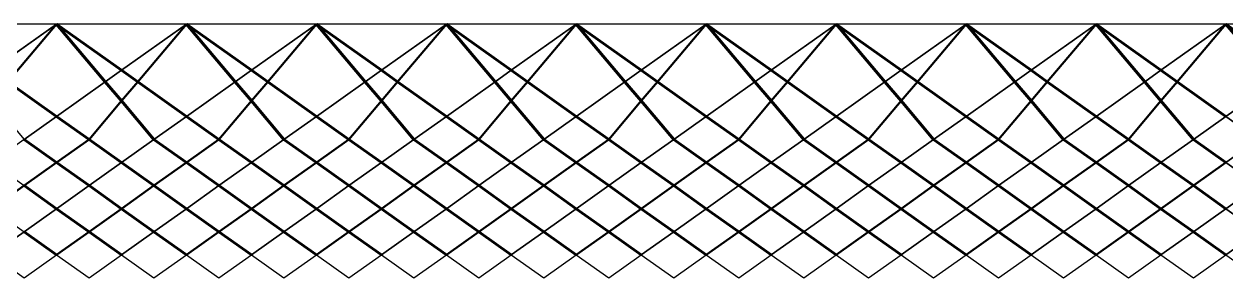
# Model space of a CAD drawing. Extents: x 0 to 143, y 53 to 59.
# Drawn here: x 34.54 to 62.94, y 52.94 to 58.95 of the extents above; entities that cross this region are included whole.
import ezdxf

# ---------------------------------------------------------------- set-up
doc = ezdxf.new("R2010")
doc.units = 0
doc.header["$MEASUREMENT"] = 0
doc.layers.add('Concrete bases', color=31, linetype='CONTINUOUS')
doc.layers.add('Faces', color=7, linetype='CONTINUOUS')
for name, color, linetype, lineweight in [('Tendons 1 internal', 50, 'CONTINUOUS', 50), ('Tendons 2 external', 201, 'CONTINUOUS', 35), ('Tendons 3 middle', 170, 'CONTINUOUS', 60)]:
    doc.layers.add(name, color=color, linetype=linetype, lineweight=lineweight)

msp = doc.modelspace()

# ---------------------------------------------------------------- linework, layer by layer
at = {"layer": 'Concrete bases'}
for points in [[(35.305, 58.948), (32.235, 58.948), (33.77, 57.857)], [(35.305, 58.948), (33.77, 57.857), (34.154, 57.584)], [(35.305, 58.948), (34.154, 57.584), (35.305, 56.765), (36.456, 57.584)], [(35.305, 58.948), (36.456, 57.584), (36.84, 57.857)], [(38.375, 58.948), (35.305, 58.948), (36.84, 57.857)], [(38.375, 58.948), (36.84, 57.857), (37.224, 57.584)], [(38.375, 58.948), (37.224, 57.584), (38.375, 56.765), (39.526, 57.584)], [(38.375, 58.948), (39.526, 57.584), (39.91, 57.857)], [(41.445, 58.948), (38.375, 58.948), (39.91, 57.857)], [(41.445, 58.948), (39.91, 57.857), (40.294, 57.584)], [(41.445, 58.948), (40.294, 57.584), (41.445, 56.765), (42.596, 57.584)], [(44.515, 58.948), (41.445, 58.948), (42.98, 57.857)], [(41.445, 58.948), (42.596, 57.584), (42.98, 57.857)], [(44.515, 58.948), (42.98, 57.857), (43.364, 57.584)], [(44.515, 58.948), (43.364, 57.584), (44.515, 56.765), (45.666, 57.584)], [(44.515, 58.948), (45.666, 57.584), (46.05, 57.857)], [(47.585, 58.948), (44.515, 58.948), (46.05, 57.857)], [(47.585, 58.948), (46.05, 57.857), (46.434, 57.584)], [(47.585, 58.948), (46.434, 57.584), (47.585, 56.765), (48.736, 57.584)], [(50.655, 58.948), (47.585, 58.948), (49.12, 57.857)], [(47.585, 58.948), (48.736, 57.584), (49.12, 57.857)], [(50.655, 58.948), (49.12, 57.857), (49.504, 57.584)], [(50.655, 58.948), (49.504, 57.584), (50.655, 56.765), (51.806, 57.584)], [(53.725, 58.948), (50.655, 58.948), (52.19, 57.857)], [(50.655, 58.948), (51.806, 57.584), (52.19, 57.857)], [(53.725, 58.948), (52.19, 57.857), (52.574, 57.584)], [(53.725, 58.948), (52.574, 57.584), (53.725, 56.765), (54.876, 57.584)], [(53.725, 58.948), (54.876, 57.584), (55.26, 57.857)], [(56.795, 58.948), (53.725, 58.948), (55.26, 57.857)], [(56.795, 58.948), (55.26, 57.857), (55.644, 57.584)], [(56.795, 58.948), (55.644, 57.584), (56.795, 56.765), (57.946, 57.584)], [(56.795, 58.948), (57.946, 57.584), (58.33, 57.857)], [(59.865, 58.948), (56.795, 58.948), (58.33, 57.857)], [(59.865, 58.948), (58.33, 57.857), (58.714, 57.584)], [(59.865, 58.948), (58.714, 57.584), (59.865, 56.765), (61.016, 57.584)], [(62.935, 58.948), (59.865, 58.948), (61.4, 57.857)], [(59.865, 58.948), (61.016, 57.584), (61.4, 57.857)], [(62.935, 58.948), (61.4, 57.857), (61.784, 57.584)], [(62.935, 58.948), (61.784, 57.584), (62.935, 56.765), (64.086, 57.584)], [(62.935, 58.948), (64.086, 57.584), (64.47, 57.857)], [(66.005, 58.948), (62.935, 58.948), (64.47, 57.857)], [(37.224, 57.584), (36.84, 57.857), (36.456, 57.584), (36.84, 57.129)], [(40.294, 57.584), (39.91, 57.857), (39.526, 57.584), (39.91, 57.129)], [(43.364, 57.584), (42.98, 57.857), (42.596, 57.584), (42.98, 57.129)], [(46.434, 57.584), (46.05, 57.857), (45.666, 57.584), (46.05, 57.129)], [(49.504, 57.584), (49.12, 57.857), (48.736, 57.584), (49.12, 57.129)], [(52.574, 57.584), (52.19, 57.857), (51.806, 57.584), (52.19, 57.129)], [(55.644, 57.584), (55.26, 57.857), (54.876, 57.584), (55.26, 57.129)], [(58.714, 57.584), (58.33, 57.857), (57.946, 57.584), (58.33, 57.129)], [(61.784, 57.584), (61.4, 57.857), (61.016, 57.584), (61.4, 57.129)], [(35.305, 56.765), (34.154, 57.584), (33.77, 57.129), (34.538, 56.219)], [(36.84, 57.129), (36.456, 57.584), (35.305, 56.765), (36.073, 56.219)], [(37.224, 57.584), (36.84, 57.129), (37.608, 56.219), (38.375, 56.765)], [(39.91, 57.129), (39.526, 57.584), (38.375, 56.765), (39.143, 56.219)], [(40.294, 57.584), (39.91, 57.129), (40.678, 56.219), (41.445, 56.765)], [(42.98, 57.129), (42.596, 57.584), (41.445, 56.765), (42.213, 56.219)], [(44.515, 56.765), (43.364, 57.584), (42.98, 57.129), (43.748, 56.219)], [(46.05, 57.129), (45.666, 57.584), (44.515, 56.765), (45.283, 56.219)], [(46.434, 57.584), (46.05, 57.129), (46.818, 56.219), (47.585, 56.765)], [(49.12, 57.129), (48.736, 57.584), (47.585, 56.765), (48.353, 56.219)], [(50.655, 56.765), (49.504, 57.584), (49.12, 57.129), (49.888, 56.219)], [(52.19, 57.129), (51.806, 57.584), (50.655, 56.765), (51.423, 56.219)], [(53.725, 56.765), (52.574, 57.584), (52.19, 57.129), (52.958, 56.219)], [(55.26, 57.129), (54.876, 57.584), (53.725, 56.765), (54.493, 56.219)], [(55.644, 57.584), (55.26, 57.129), (56.028, 56.219), (56.795, 56.765)], [(58.33, 57.129), (57.946, 57.584), (56.795, 56.765), (57.563, 56.219)], [(58.714, 57.584), (58.33, 57.129), (59.098, 56.219), (59.865, 56.765)], [(61.4, 57.129), (61.016, 57.584), (59.865, 56.765), (60.633, 56.219)], [(62.935, 56.765), (61.784, 57.584), (61.4, 57.129), (62.168, 56.219)], [(64.47, 57.129), (64.086, 57.584), (62.935, 56.765), (63.703, 56.219)], [(37.608, 56.219), (36.84, 57.129), (36.073, 56.219), (36.84, 55.673)], [(40.678, 56.219), (39.91, 57.129), (39.143, 56.219), (39.91, 55.673)], [(43.748, 56.219), (42.98, 57.129), (42.213, 56.219), (42.98, 55.673)], [(46.818, 56.219), (46.05, 57.129), (45.283, 56.219), (46.05, 55.673)], [(49.888, 56.219), (49.12, 57.129), (48.353, 56.219), (49.12, 55.673)], [(52.958, 56.219), (52.19, 57.129), (51.423, 56.219), (52.19, 55.673)], [(56.028, 56.219), (55.26, 57.129), (54.493, 56.219), (55.26, 55.673)], [(59.098, 56.219), (58.33, 57.129), (57.563, 56.219), (58.33, 55.673)], [(62.168, 56.219), (61.4, 57.129), (60.633, 56.219), (61.4, 55.673)], [(35.305, 56.765), (34.538, 56.219), (35.305, 55.673), (36.073, 56.219)], [(38.375, 56.765), (37.608, 56.219), (38.375, 55.673), (39.143, 56.219)], [(41.445, 56.765), (40.678, 56.219), (41.445, 55.673), (42.213, 56.219)], [(44.515, 56.765), (43.748, 56.219), (44.515, 55.673), (45.283, 56.219)], [(47.585, 56.765), (46.818, 56.219), (47.585, 55.673), (48.353, 56.219)], [(50.655, 56.765), (49.888, 56.219), (50.655, 55.673), (51.423, 56.219)], [(53.725, 56.765), (52.958, 56.219), (53.725, 55.673), (54.493, 56.219)], [(56.795, 56.765), (56.028, 56.219), (56.795, 55.673), (57.563, 56.219)], [(59.865, 56.765), (59.098, 56.219), (59.865, 55.673), (60.633, 56.219)], [(62.935, 56.765), (62.168, 56.219), (62.935, 55.673), (63.703, 56.219)], [(34.538, 56.219), (33.77, 55.673), (34.538, 55.128), (35.305, 55.673)], [(36.073, 56.219), (35.305, 55.673), (36.073, 55.128), (36.84, 55.673)], [(37.608, 56.219), (36.84, 55.673), (37.608, 55.128), (38.375, 55.673)], [(39.143, 56.219), (38.375, 55.673), (39.143, 55.128), (39.91, 55.673)], [(40.678, 56.219), (39.91, 55.673), (40.678, 55.128), (41.445, 55.673)], [(42.213, 56.219), (41.445, 55.673), (42.213, 55.128), (42.98, 55.673)], [(43.748, 56.219), (42.98, 55.673), (43.748, 55.128), (44.515, 55.673)], [(45.283, 56.219), (44.515, 55.673), (45.283, 55.128), (46.05, 55.673)], [(46.818, 56.219), (46.05, 55.673), (46.818, 55.128), (47.585, 55.673)], [(48.353, 56.219), (47.585, 55.673), (48.353, 55.128), (49.12, 55.673)], [(49.888, 56.219), (49.12, 55.673), (49.888, 55.128), (50.655, 55.673)], [(51.423, 56.219), (50.655, 55.673), (51.423, 55.128), (52.19, 55.673)], [(52.958, 56.219), (52.19, 55.673), (52.958, 55.128), (53.725, 55.673)], [(54.493, 56.219), (53.725, 55.673), (54.493, 55.128), (55.26, 55.673)], [(56.028, 56.219), (55.26, 55.673), (56.028, 55.128), (56.795, 55.673)], [(57.563, 56.219), (56.795, 55.673), (57.563, 55.128), (58.33, 55.673)], [(59.098, 56.219), (58.33, 55.673), (59.098, 55.128), (59.865, 55.673)], [(60.633, 56.219), (59.865, 55.673), (60.633, 55.128), (61.4, 55.673)], [(62.168, 56.219), (61.4, 55.673), (62.168, 55.128), (62.935, 55.673)], [(63.703, 56.219), (62.935, 55.673), (63.703, 55.128), (64.47, 55.673)], [(35.305, 55.673), (34.538, 55.128), (35.305, 54.582), (36.073, 55.128)], [(36.84, 55.673), (36.073, 55.128), (36.84, 54.582), (37.608, 55.128)], [(38.375, 55.673), (37.608, 55.128), (38.375, 54.582), (39.143, 55.128)], [(39.91, 55.673), (39.143, 55.128), (39.91, 54.582), (40.678, 55.128)], [(41.445, 55.673), (40.678, 55.128), (41.445, 54.582), (42.213, 55.128)], [(42.98, 55.673), (42.213, 55.128), (42.98, 54.582), (43.748, 55.128)], [(44.515, 55.673), (43.748, 55.128), (44.515, 54.582), (45.283, 55.128)], [(46.05, 55.673), (45.283, 55.128), (46.05, 54.582), (46.818, 55.128)], [(47.585, 55.673), (46.818, 55.128), (47.585, 54.582), (48.353, 55.128)], [(49.12, 55.673), (48.353, 55.128), (49.12, 54.582), (49.888, 55.128)], [(50.655, 55.673), (49.888, 55.128), (50.655, 54.582), (51.423, 55.128)], [(52.19, 55.673), (51.423, 55.128), (52.19, 54.582), (52.958, 55.128)], [(53.725, 55.673), (52.958, 55.128), (53.725, 54.582), (54.493, 55.128)], [(55.26, 55.673), (54.493, 55.128), (55.26, 54.582), (56.028, 55.128)], [(56.795, 55.673), (56.028, 55.128), (56.795, 54.582), (57.563, 55.128)], [(58.33, 55.673), (57.563, 55.128), (58.33, 54.582), (59.098, 55.128)], [(59.865, 55.673), (59.098, 55.128), (59.865, 54.582), (60.633, 55.128)], [(61.4, 55.673), (60.633, 55.128), (61.4, 54.582), (62.168, 55.128)], [(62.935, 55.673), (62.168, 55.128), (62.935, 54.582), (63.703, 55.128)], [(34.538, 55.128), (33.77, 54.582), (34.538, 54.036), (35.305, 54.582)], [(36.073, 55.128), (35.305, 54.582), (36.073, 54.036), (36.84, 54.582)], [(37.608, 55.128), (36.84, 54.582), (37.608, 54.036), (38.375, 54.582)], [(39.143, 55.128), (38.375, 54.582), (39.143, 54.036), (39.91, 54.582)], [(40.678, 55.128), (39.91, 54.582), (40.678, 54.036), (41.445, 54.582)], [(42.213, 55.128), (41.445, 54.582), (42.213, 54.036), (42.98, 54.582)], [(43.748, 55.128), (42.98, 54.582), (43.748, 54.036), (44.515, 54.582)], [(45.283, 55.128), (44.515, 54.582), (45.283, 54.036), (46.05, 54.582)], [(46.818, 55.128), (46.05, 54.582), (46.818, 54.036), (47.585, 54.582)], [(48.353, 55.128), (47.585, 54.582), (48.353, 54.036), (49.12, 54.582)], [(49.888, 55.128), (49.12, 54.582), (49.888, 54.036), (50.655, 54.582)], [(51.423, 55.128), (50.655, 54.582), (51.423, 54.036), (52.19, 54.582)], [(52.958, 55.128), (52.19, 54.582), (52.958, 54.036), (53.725, 54.582)], [(54.493, 55.128), (53.725, 54.582), (54.493, 54.036), (55.26, 54.582)], [(56.028, 55.128), (55.26, 54.582), (56.028, 54.036), (56.795, 54.582)], [(57.563, 55.128), (56.795, 54.582), (57.563, 54.036), (58.33, 54.582)], [(59.098, 55.128), (58.33, 54.582), (59.098, 54.036), (59.865, 54.582)], [(60.633, 55.128), (59.865, 54.582), (60.633, 54.036), (61.4, 54.582)], [(62.168, 55.128), (61.4, 54.582), (62.168, 54.036), (62.935, 54.582)], [(63.703, 55.128), (62.935, 54.582), (63.703, 54.036), (64.47, 54.582)], [(35.305, 54.582), (34.538, 54.036), (35.305, 53.49), (36.073, 54.036)], [(36.84, 54.582), (36.073, 54.036), (36.84, 53.49), (37.608, 54.036)], [(38.375, 54.582), (37.608, 54.036), (38.375, 53.49), (39.143, 54.036)], [(39.91, 54.582), (39.143, 54.036), (39.91, 53.49), (40.678, 54.036)], [(41.445, 54.582), (40.678, 54.036), (41.445, 53.49), (42.213, 54.036)], [(42.98, 54.582), (42.213, 54.036), (42.98, 53.49), (43.748, 54.036)], [(44.515, 54.582), (43.748, 54.036), (44.515, 53.49), (45.283, 54.036)], [(46.05, 54.582), (45.283, 54.036), (46.05, 53.49), (46.818, 54.036)], [(47.585, 54.582), (46.818, 54.036), (47.585, 53.49), (48.353, 54.036)], [(49.12, 54.582), (48.353, 54.036), (49.12, 53.49), (49.888, 54.036)], [(50.655, 54.582), (49.888, 54.036), (50.655, 53.49), (51.423, 54.036)], [(52.19, 54.582), (51.423, 54.036), (52.19, 53.49), (52.958, 54.036)], [(53.725, 54.582), (52.958, 54.036), (53.725, 53.49), (54.493, 54.036)], [(55.26, 54.582), (54.493, 54.036), (55.26, 53.49), (56.028, 54.036)], [(56.795, 54.582), (56.028, 54.036), (56.795, 53.49), (57.563, 54.036)], [(58.33, 54.582), (57.563, 54.036), (58.33, 53.49), (59.098, 54.036)], [(59.865, 54.582), (59.098, 54.036), (59.865, 53.49), (60.633, 54.036)], [(61.4, 54.582), (60.633, 54.036), (61.4, 53.49), (62.168, 54.036)], [(62.935, 54.582), (62.168, 54.036), (62.935, 53.49), (63.703, 54.036)], [(34.538, 54.036), (33.77, 53.49), (34.538, 52.944), (35.305, 53.49)], [(36.073, 54.036), (35.305, 53.49), (36.073, 52.944), (36.84, 53.49)], [(37.608, 54.036), (36.84, 53.49), (37.608, 52.944), (38.375, 53.49)], [(39.143, 54.036), (38.375, 53.49), (39.143, 52.944), (39.91, 53.49)], [(40.678, 54.036), (39.91, 53.49), (40.678, 52.944), (41.445, 53.49)], [(42.213, 54.036), (41.445, 53.49), (42.213, 52.944), (42.98, 53.49)], [(43.748, 54.036), (42.98, 53.49), (43.748, 52.944), (44.515, 53.49)], [(45.283, 54.036), (44.515, 53.49), (45.283, 52.944), (46.05, 53.49)], [(46.818, 54.036), (46.05, 53.49), (46.818, 52.944), (47.585, 53.49)], [(48.353, 54.036), (47.585, 53.49), (48.353, 52.944), (49.12, 53.49)], [(49.888, 54.036), (49.12, 53.49), (49.888, 52.944), (50.655, 53.49)], [(51.423, 54.036), (50.655, 53.49), (51.423, 52.944), (52.19, 53.49)], [(52.958, 54.036), (52.19, 53.49), (52.958, 52.944), (53.725, 53.49)], [(54.493, 54.036), (53.725, 53.49), (54.493, 52.944), (55.26, 53.49)], [(56.028, 54.036), (55.26, 53.49), (56.028, 52.944), (56.795, 53.49)], [(57.563, 54.036), (56.795, 53.49), (57.563, 52.944), (58.33, 53.49)], [(59.098, 54.036), (58.33, 53.49), (59.098, 52.944), (59.865, 53.49)], [(60.633, 54.036), (59.865, 53.49), (60.633, 52.944), (61.4, 53.49)], [(62.168, 54.036), (61.4, 53.49), (62.168, 52.944), (62.935, 53.49)], [(63.703, 54.036), (62.935, 53.49), (63.703, 52.944), (64.47, 53.49)]]:
    msp.add_lwpolyline(points, close=True, dxfattribs=at)
at = {"layer": 'Faces'}
for points in [[(35.305, 58.948), (32.235, 58.948), (33.77, 57.857)], [(35.305, 58.948), (33.77, 57.857), (34.154, 57.584)], [(35.305, 58.948), (34.154, 57.584), (35.305, 56.765), (36.456, 57.584)], [(35.305, 58.948), (36.456, 57.584), (36.84, 57.857)], [(38.375, 58.948), (35.305, 58.948), (36.84, 57.857)], [(38.375, 58.948), (36.84, 57.857), (37.224, 57.584)], [(38.375, 58.948), (37.224, 57.584), (38.375, 56.765), (39.526, 57.584)], [(38.375, 58.948), (39.526, 57.584), (39.91, 57.857)], [(41.445, 58.948), (38.375, 58.948), (39.91, 57.857)], [(41.445, 58.948), (39.91, 57.857), (40.294, 57.584)], [(41.445, 58.948), (40.294, 57.584), (41.445, 56.765), (42.596, 57.584)], [(44.515, 58.948), (41.445, 58.948), (42.98, 57.857)], [(41.445, 58.948), (42.596, 57.584), (42.98, 57.857)], [(44.515, 58.948), (42.98, 57.857), (43.364, 57.584)], [(44.515, 58.948), (43.364, 57.584), (44.515, 56.765), (45.666, 57.584)], [(44.515, 58.948), (45.666, 57.584), (46.05, 57.857)], [(47.585, 58.948), (44.515, 58.948), (46.05, 57.857)], [(47.585, 58.948), (46.05, 57.857), (46.434, 57.584)], [(47.585, 58.948), (46.434, 57.584), (47.585, 56.765), (48.736, 57.584)], [(50.655, 58.948), (47.585, 58.948), (49.12, 57.857)], [(47.585, 58.948), (48.736, 57.584), (49.12, 57.857)], [(50.655, 58.948), (49.12, 57.857), (49.504, 57.584)], [(50.655, 58.948), (49.504, 57.584), (50.655, 56.765), (51.806, 57.584)], [(53.725, 58.948), (50.655, 58.948), (52.19, 57.857)], [(50.655, 58.948), (51.806, 57.584), (52.19, 57.857)], [(53.725, 58.948), (52.19, 57.857), (52.574, 57.584)], [(53.725, 58.948), (52.574, 57.584), (53.725, 56.765), (54.876, 57.584)], [(53.725, 58.948), (54.876, 57.584), (55.26, 57.857)], [(56.795, 58.948), (53.725, 58.948), (55.26, 57.857)], [(56.795, 58.948), (55.26, 57.857), (55.644, 57.584)], [(56.795, 58.948), (55.644, 57.584), (56.795, 56.765), (57.946, 57.584)], [(56.795, 58.948), (57.946, 57.584), (58.33, 57.857)], [(59.865, 58.948), (56.795, 58.948), (58.33, 57.857)], [(59.865, 58.948), (58.33, 57.857), (58.714, 57.584)], [(59.865, 58.948), (58.714, 57.584), (59.865, 56.765), (61.016, 57.584)], [(62.935, 58.948), (59.865, 58.948), (61.4, 57.857)], [(59.865, 58.948), (61.016, 57.584), (61.4, 57.857)], [(62.935, 58.948), (61.4, 57.857), (61.784, 57.584)], [(62.935, 58.948), (61.784, 57.584), (62.935, 56.765), (64.086, 57.584)], [(62.935, 58.948), (64.086, 57.584), (64.47, 57.857)], [(66.005, 58.948), (62.935, 58.948), (64.47, 57.857)], [(37.224, 57.584), (36.84, 57.857), (36.456, 57.584), (36.84, 57.129)], [(40.294, 57.584), (39.91, 57.857), (39.526, 57.584), (39.91, 57.129)], [(43.364, 57.584), (42.98, 57.857), (42.596, 57.584), (42.98, 57.129)], [(46.434, 57.584), (46.05, 57.857), (45.666, 57.584), (46.05, 57.129)], [(49.504, 57.584), (49.12, 57.857), (48.736, 57.584), (49.12, 57.129)], [(52.574, 57.584), (52.19, 57.857), (51.806, 57.584), (52.19, 57.129)], [(55.644, 57.584), (55.26, 57.857), (54.876, 57.584), (55.26, 57.129)], [(58.714, 57.584), (58.33, 57.857), (57.946, 57.584), (58.33, 57.129)], [(61.784, 57.584), (61.4, 57.857), (61.016, 57.584), (61.4, 57.129)], [(35.305, 56.765), (34.154, 57.584), (33.77, 57.129), (34.538, 56.219)], [(36.84, 57.129), (36.456, 57.584), (35.305, 56.765), (36.073, 56.219)], [(37.224, 57.584), (36.84, 57.129), (37.608, 56.219), (38.375, 56.765)], [(39.91, 57.129), (39.526, 57.584), (38.375, 56.765), (39.143, 56.219)], [(40.294, 57.584), (39.91, 57.129), (40.678, 56.219), (41.445, 56.765)], [(42.98, 57.129), (42.596, 57.584), (41.445, 56.765), (42.213, 56.219)], [(44.515, 56.765), (43.364, 57.584), (42.98, 57.129), (43.748, 56.219)], [(46.05, 57.129), (45.666, 57.584), (44.515, 56.765), (45.283, 56.219)], [(46.434, 57.584), (46.05, 57.129), (46.818, 56.219), (47.585, 56.765)], [(49.12, 57.129), (48.736, 57.584), (47.585, 56.765), (48.353, 56.219)], [(50.655, 56.765), (49.504, 57.584), (49.12, 57.129), (49.888, 56.219)], [(52.19, 57.129), (51.806, 57.584), (50.655, 56.765), (51.423, 56.219)], [(53.725, 56.765), (52.574, 57.584), (52.19, 57.129), (52.958, 56.219)], [(55.26, 57.129), (54.876, 57.584), (53.725, 56.765), (54.493, 56.219)], [(55.644, 57.584), (55.26, 57.129), (56.028, 56.219), (56.795, 56.765)], [(58.33, 57.129), (57.946, 57.584), (56.795, 56.765), (57.563, 56.219)], [(58.714, 57.584), (58.33, 57.129), (59.098, 56.219), (59.865, 56.765)], [(61.4, 57.129), (61.016, 57.584), (59.865, 56.765), (60.633, 56.219)], [(62.935, 56.765), (61.784, 57.584), (61.4, 57.129), (62.168, 56.219)], [(64.47, 57.129), (64.086, 57.584), (62.935, 56.765), (63.703, 56.219)], [(37.608, 56.219), (36.84, 57.129), (36.073, 56.219), (36.84, 55.673)], [(40.678, 56.219), (39.91, 57.129), (39.143, 56.219), (39.91, 55.673)], [(43.748, 56.219), (42.98, 57.129), (42.213, 56.219), (42.98, 55.673)], [(46.818, 56.219), (46.05, 57.129), (45.283, 56.219), (46.05, 55.673)], [(49.888, 56.219), (49.12, 57.129), (48.353, 56.219), (49.12, 55.673)], [(52.958, 56.219), (52.19, 57.129), (51.423, 56.219), (52.19, 55.673)], [(56.028, 56.219), (55.26, 57.129), (54.493, 56.219), (55.26, 55.673)], [(59.098, 56.219), (58.33, 57.129), (57.563, 56.219), (58.33, 55.673)], [(62.168, 56.219), (61.4, 57.129), (60.633, 56.219), (61.4, 55.673)], [(35.305, 56.765), (34.538, 56.219), (35.305, 55.673), (36.073, 56.219)], [(38.375, 56.765), (37.608, 56.219), (38.375, 55.673), (39.143, 56.219)], [(41.445, 56.765), (40.678, 56.219), (41.445, 55.673), (42.213, 56.219)], [(44.515, 56.765), (43.748, 56.219), (44.515, 55.673), (45.283, 56.219)], [(47.585, 56.765), (46.818, 56.219), (47.585, 55.673), (48.353, 56.219)], [(50.655, 56.765), (49.888, 56.219), (50.655, 55.673), (51.423, 56.219)], [(53.725, 56.765), (52.958, 56.219), (53.725, 55.673), (54.493, 56.219)], [(56.795, 56.765), (56.028, 56.219), (56.795, 55.673), (57.563, 56.219)], [(59.865, 56.765), (59.098, 56.219), (59.865, 55.673), (60.633, 56.219)], [(62.935, 56.765), (62.168, 56.219), (62.935, 55.673), (63.703, 56.219)], [(34.538, 56.219), (33.77, 55.673), (34.538, 55.128), (35.305, 55.673)], [(36.073, 56.219), (35.305, 55.673), (36.073, 55.128), (36.84, 55.673)], [(37.608, 56.219), (36.84, 55.673), (37.608, 55.128), (38.375, 55.673)], [(39.143, 56.219), (38.375, 55.673), (39.143, 55.128), (39.91, 55.673)], [(40.678, 56.219), (39.91, 55.673), (40.678, 55.128), (41.445, 55.673)], [(42.213, 56.219), (41.445, 55.673), (42.213, 55.128), (42.98, 55.673)], [(43.748, 56.219), (42.98, 55.673), (43.748, 55.128), (44.515, 55.673)], [(45.283, 56.219), (44.515, 55.673), (45.283, 55.128), (46.05, 55.673)], [(46.818, 56.219), (46.05, 55.673), (46.818, 55.128), (47.585, 55.673)], [(48.353, 56.219), (47.585, 55.673), (48.353, 55.128), (49.12, 55.673)], [(49.888, 56.219), (49.12, 55.673), (49.888, 55.128), (50.655, 55.673)], [(51.423, 56.219), (50.655, 55.673), (51.423, 55.128), (52.19, 55.673)], [(52.958, 56.219), (52.19, 55.673), (52.958, 55.128), (53.725, 55.673)], [(54.493, 56.219), (53.725, 55.673), (54.493, 55.128), (55.26, 55.673)], [(56.028, 56.219), (55.26, 55.673), (56.028, 55.128), (56.795, 55.673)], [(57.563, 56.219), (56.795, 55.673), (57.563, 55.128), (58.33, 55.673)], [(59.098, 56.219), (58.33, 55.673), (59.098, 55.128), (59.865, 55.673)], [(60.633, 56.219), (59.865, 55.673), (60.633, 55.128), (61.4, 55.673)], [(62.168, 56.219), (61.4, 55.673), (62.168, 55.128), (62.935, 55.673)], [(63.703, 56.219), (62.935, 55.673), (63.703, 55.128), (64.47, 55.673)], [(35.305, 55.673), (34.538, 55.128), (35.305, 54.582), (36.073, 55.128)], [(36.84, 55.673), (36.073, 55.128), (36.84, 54.582), (37.608, 55.128)], [(38.375, 55.673), (37.608, 55.128), (38.375, 54.582), (39.143, 55.128)], [(39.91, 55.673), (39.143, 55.128), (39.91, 54.582), (40.678, 55.128)], [(41.445, 55.673), (40.678, 55.128), (41.445, 54.582), (42.213, 55.128)], [(42.98, 55.673), (42.213, 55.128), (42.98, 54.582), (43.748, 55.128)], [(44.515, 55.673), (43.748, 55.128), (44.515, 54.582), (45.283, 55.128)], [(46.05, 55.673), (45.283, 55.128), (46.05, 54.582), (46.818, 55.128)], [(47.585, 55.673), (46.818, 55.128), (47.585, 54.582), (48.353, 55.128)], [(49.12, 55.673), (48.353, 55.128), (49.12, 54.582), (49.888, 55.128)], [(50.655, 55.673), (49.888, 55.128), (50.655, 54.582), (51.423, 55.128)], [(52.19, 55.673), (51.423, 55.128), (52.19, 54.582), (52.958, 55.128)], [(53.725, 55.673), (52.958, 55.128), (53.725, 54.582), (54.493, 55.128)], [(55.26, 55.673), (54.493, 55.128), (55.26, 54.582), (56.028, 55.128)], [(56.795, 55.673), (56.028, 55.128), (56.795, 54.582), (57.563, 55.128)], [(58.33, 55.673), (57.563, 55.128), (58.33, 54.582), (59.098, 55.128)], [(59.865, 55.673), (59.098, 55.128), (59.865, 54.582), (60.633, 55.128)], [(61.4, 55.673), (60.633, 55.128), (61.4, 54.582), (62.168, 55.128)], [(62.935, 55.673), (62.168, 55.128), (62.935, 54.582), (63.703, 55.128)], [(34.538, 55.128), (33.77, 54.582), (34.538, 54.036), (35.305, 54.582)], [(36.073, 55.128), (35.305, 54.582), (36.073, 54.036), (36.84, 54.582)], [(37.608, 55.128), (36.84, 54.582), (37.608, 54.036), (38.375, 54.582)], [(39.143, 55.128), (38.375, 54.582), (39.143, 54.036), (39.91, 54.582)], [(40.678, 55.128), (39.91, 54.582), (40.678, 54.036), (41.445, 54.582)], [(42.213, 55.128), (41.445, 54.582), (42.213, 54.036), (42.98, 54.582)], [(43.748, 55.128), (42.98, 54.582), (43.748, 54.036), (44.515, 54.582)], [(45.283, 55.128), (44.515, 54.582), (45.283, 54.036), (46.05, 54.582)], [(46.818, 55.128), (46.05, 54.582), (46.818, 54.036), (47.585, 54.582)], [(48.353, 55.128), (47.585, 54.582), (48.353, 54.036), (49.12, 54.582)], [(49.888, 55.128), (49.12, 54.582), (49.888, 54.036), (50.655, 54.582)], [(51.423, 55.128), (50.655, 54.582), (51.423, 54.036), (52.19, 54.582)], [(52.958, 55.128), (52.19, 54.582), (52.958, 54.036), (53.725, 54.582)], [(54.493, 55.128), (53.725, 54.582), (54.493, 54.036), (55.26, 54.582)], [(56.028, 55.128), (55.26, 54.582), (56.028, 54.036), (56.795, 54.582)], [(57.563, 55.128), (56.795, 54.582), (57.563, 54.036), (58.33, 54.582)], [(59.098, 55.128), (58.33, 54.582), (59.098, 54.036), (59.865, 54.582)], [(60.633, 55.128), (59.865, 54.582), (60.633, 54.036), (61.4, 54.582)], [(62.168, 55.128), (61.4, 54.582), (62.168, 54.036), (62.935, 54.582)], [(63.703, 55.128), (62.935, 54.582), (63.703, 54.036), (64.47, 54.582)], [(35.305, 54.582), (34.538, 54.036), (35.305, 53.49), (36.073, 54.036)], [(36.84, 54.582), (36.073, 54.036), (36.84, 53.49), (37.608, 54.036)], [(38.375, 54.582), (37.608, 54.036), (38.375, 53.49), (39.143, 54.036)], [(39.91, 54.582), (39.143, 54.036), (39.91, 53.49), (40.678, 54.036)], [(41.445, 54.582), (40.678, 54.036), (41.445, 53.49), (42.213, 54.036)], [(42.98, 54.582), (42.213, 54.036), (42.98, 53.49), (43.748, 54.036)], [(44.515, 54.582), (43.748, 54.036), (44.515, 53.49), (45.283, 54.036)], [(46.05, 54.582), (45.283, 54.036), (46.05, 53.49), (46.818, 54.036)], [(47.585, 54.582), (46.818, 54.036), (47.585, 53.49), (48.353, 54.036)], [(49.12, 54.582), (48.353, 54.036), (49.12, 53.49), (49.888, 54.036)], [(50.655, 54.582), (49.888, 54.036), (50.655, 53.49), (51.423, 54.036)], [(52.19, 54.582), (51.423, 54.036), (52.19, 53.49), (52.958, 54.036)], [(53.725, 54.582), (52.958, 54.036), (53.725, 53.49), (54.493, 54.036)], [(55.26, 54.582), (54.493, 54.036), (55.26, 53.49), (56.028, 54.036)], [(56.795, 54.582), (56.028, 54.036), (56.795, 53.49), (57.563, 54.036)], [(58.33, 54.582), (57.563, 54.036), (58.33, 53.49), (59.098, 54.036)], [(59.865, 54.582), (59.098, 54.036), (59.865, 53.49), (60.633, 54.036)], [(61.4, 54.582), (60.633, 54.036), (61.4, 53.49), (62.168, 54.036)], [(62.935, 54.582), (62.168, 54.036), (62.935, 53.49), (63.703, 54.036)], [(34.538, 54.036), (33.77, 53.49), (34.538, 52.944), (35.305, 53.49)], [(36.073, 54.036), (35.305, 53.49), (36.073, 52.944), (36.84, 53.49)], [(37.608, 54.036), (36.84, 53.49), (37.608, 52.944), (38.375, 53.49)], [(39.143, 54.036), (38.375, 53.49), (39.143, 52.944), (39.91, 53.49)], [(40.678, 54.036), (39.91, 53.49), (40.678, 52.944), (41.445, 53.49)], [(42.213, 54.036), (41.445, 53.49), (42.213, 52.944), (42.98, 53.49)], [(43.748, 54.036), (42.98, 53.49), (43.748, 52.944), (44.515, 53.49)], [(45.283, 54.036), (44.515, 53.49), (45.283, 52.944), (46.05, 53.49)], [(46.818, 54.036), (46.05, 53.49), (46.818, 52.944), (47.585, 53.49)], [(48.353, 54.036), (47.585, 53.49), (48.353, 52.944), (49.12, 53.49)], [(49.888, 54.036), (49.12, 53.49), (49.888, 52.944), (50.655, 53.49)], [(51.423, 54.036), (50.655, 53.49), (51.423, 52.944), (52.19, 53.49)], [(52.958, 54.036), (52.19, 53.49), (52.958, 52.944), (53.725, 53.49)], [(54.493, 54.036), (53.725, 53.49), (54.493, 52.944), (55.26, 53.49)], [(56.028, 54.036), (55.26, 53.49), (56.028, 52.944), (56.795, 53.49)], [(57.563, 54.036), (56.795, 53.49), (57.563, 52.944), (58.33, 53.49)], [(59.098, 54.036), (58.33, 53.49), (59.098, 52.944), (59.865, 53.49)], [(60.633, 54.036), (59.865, 53.49), (60.633, 52.944), (61.4, 53.49)], [(62.168, 54.036), (61.4, 53.49), (62.168, 52.944), (62.935, 53.49)], [(63.703, 54.036), (62.935, 53.49), (63.703, 52.944), (64.47, 53.49)]]:
    msp.add_3dface(points, dxfattribs=at)
at = {"layer": 'Tendons 1 internal', "linetype": 'Continuous', "ltscale": 250}
for p, q in [((35.305, 58.948, 0.4), (34.154, 57.584, 0.4)), ((38.375, 58.948, 0.4), (37.224, 57.584, 0.4)), ((41.445, 58.948, 0.4), (40.294, 57.584, 0.4)), ((44.515, 58.948, 0.4), (43.364, 57.584, 0.4)), ((46.434, 57.584, 0.4), (47.585, 58.948, 0.4)), ((50.655, 58.948, 0.4), (49.504, 57.584, 0.4)), ((53.725, 58.948, 0.4), (52.574, 57.584, 0.4)), ((56.795, 58.948, 0.4), (55.644, 57.584, 0.4)), ((58.714, 57.584, 0.4), (59.865, 58.948, 0.4)), ((62.935, 58.948, 0.4), (61.784, 57.584, 0.4)), ((37.224, 57.584, 0.4), (36.84, 57.129, 0.4)), ((40.294, 57.584, 0.4), (39.91, 57.129, 0.4)), ((42.98, 57.129, 0.4), (43.364, 57.584, 0.4)), ((46.05, 57.129, 0.4), (46.434, 57.584, 0.4)), ((49.12, 57.129, 0.4), (49.504, 57.584, 0.4)), ((52.19, 57.129, 0.4), (52.574, 57.584, 0.4)), ((55.26, 57.129, 0.4), (55.644, 57.584, 0.4)), ((58.33, 57.129, 0.4), (58.714, 57.584, 0.4)), ((61.784, 57.584, 0.4), (61.4, 57.129, 0.4)), ((36.84, 57.129, 0.4), (36.073, 56.219, 0.4)), ((39.91, 57.129, 0.4), (39.143, 56.219, 0.4)), ((42.98, 57.129, 0.4), (42.213, 56.219, 0.4)), ((45.283, 56.219, 0.4), (46.05, 57.129, 0.4)), ((48.353, 56.219, 0.4), (49.12, 57.129, 0.4)), ((52.19, 57.129, 0.4), (51.423, 56.219, 0.4)), ((55.26, 57.129, 0.4), (54.493, 56.219, 0.4)), ((58.33, 57.129, 0.4), (57.563, 56.219, 0.4)), ((61.4, 57.129, 0.4), (60.633, 56.219, 0.4)), ((35.305, 55.673, 0.4), (36.073, 56.219, 0.4)), ((38.375, 55.673, 0.4), (39.143, 56.219, 0.4)), ((41.445, 55.673, 0.4), (42.213, 56.219, 0.4)), ((45.283, 56.219, 0.4), (44.515, 55.673, 0.4)), ((48.353, 56.219, 0.4), (47.585, 55.673, 0.4)), ((50.655, 55.673, 0.4), (51.423, 56.219, 0.4)), ((54.493, 56.219, 0.4), (53.725, 55.673, 0.4)), ((56.795, 55.673, 0.4), (57.563, 56.219, 0.4)), ((59.865, 55.673, 0.4), (60.633, 56.219, 0.4)), ((35.305, 55.673, 0.4), (34.538, 55.128, 0.4)), ((38.375, 55.673, 0.4), (37.608, 55.128, 0.4)), ((40.678, 55.128, 0.4), (41.445, 55.673, 0.4)), ((44.515, 55.673, 0.4), (43.748, 55.128, 0.4)), ((47.585, 55.673, 0.4), (46.818, 55.128, 0.4)), ((50.655, 55.673, 0.4), (49.888, 55.128, 0.4)), ((52.958, 55.128, 0.4), (53.725, 55.673, 0.4)), ((56.795, 55.673, 0.4), (56.028, 55.128, 0.4)), ((59.098, 55.128, 0.4), (59.865, 55.673, 0.4)), ((62.935, 55.673, 0.4), (62.168, 55.128, 0.4)), ((33.77, 54.582, 0.4), (34.538, 55.128, 0.4)), ((36.84, 54.582, 0.4), (37.608, 55.128, 0.4)), ((39.91, 54.582, 0.4), (40.678, 55.128, 0.4)), ((42.98, 54.582, 0.4), (43.748, 55.128, 0.4)), ((46.05, 54.582, 0.4), (46.818, 55.128, 0.4)), ((49.888, 55.128, 0.4), (49.12, 54.582, 0.4)), ((52.19, 54.582, 0.4), (52.958, 55.128, 0.4)), ((56.028, 55.128, 0.4), (55.26, 54.582, 0.4)), ((59.098, 55.128, 0.4), (58.33, 54.582, 0.4)), ((61.4, 54.582, 0.4), (62.168, 55.128, 0.4)), ((36.073, 54.036, 0.4), (36.84, 54.582, 0.4)), ((39.91, 54.582, 0.4), (39.143, 54.036, 0.4)), ((42.98, 54.582, 0.4), (42.213, 54.036, 0.4)), ((46.05, 54.582, 0.4), (45.283, 54.036, 0.4)), ((49.12, 54.582, 0.4), (48.353, 54.036, 0.4)), ((51.423, 54.036, 0.4), (52.19, 54.582, 0.4)), ((55.26, 54.582, 0.4), (54.493, 54.036, 0.4)), ((58.33, 54.582, 0.4), (57.563, 54.036, 0.4)), ((61.4, 54.582, 0.4), (60.633, 54.036, 0.4)), ((36.073, 54.036, 0.4), (35.305, 53.49, 0.4)), ((39.143, 54.036, 0.4), (38.375, 53.49, 0.4)), ((41.445, 53.49, 0.4), (42.213, 54.036, 0.4)), ((45.283, 54.036, 0.4), (44.515, 53.49, 0.4)), ((47.585, 53.49, 0.4), (48.353, 54.036, 0.4)), ((51.423, 54.036, 0.4), (50.655, 53.49, 0.4)), ((53.725, 53.49, 0.4), (54.493, 54.036, 0.4)), ((57.563, 54.036, 0.4), (56.795, 53.49, 0.4)), ((59.865, 53.49, 0.4), (60.633, 54.036, 0.4))]:
    msp.add_line(p, q, dxfattribs=at)
at = {"layer": 'Tendons 2 external', "linetype": 'Continuous', "ltscale": 250}
for p, q in [((33.77, 57.857, 0.9), (35.305, 58.948, 0.9)), ((36.84, 57.857, 0.9), (38.375, 58.948, 0.9)), ((39.91, 57.857, 0.9), (41.445, 58.948, 0.9)), ((42.98, 57.857, 0.9), (44.515, 58.948, 0.9)), ((46.05, 57.857, 0.9), (47.585, 58.948, 0.9)), ((50.655, 58.948, 0.9), (49.12, 57.857, 0.9)), ((53.725, 58.948, 0.9), (52.19, 57.857, 0.9)), ((56.795, 58.948, 0.9), (55.26, 57.857, 0.9)), ((58.33, 57.857, 0.9), (59.865, 58.948, 0.9)), ((61.4, 57.857, 0.9), (62.935, 58.948, 0.9)), ((36.456, 57.584, 0.9), (36.84, 57.857, 0.9)), ((39.526, 57.584, 0.9), (39.91, 57.857, 0.9)), ((42.98, 57.857, 0.9), (42.596, 57.584, 0.9)), ((46.05, 57.857, 0.9), (45.666, 57.584, 0.9)), ((49.12, 57.857, 0.9), (48.736, 57.584, 0.9)), ((52.19, 57.857, 0.9), (51.806, 57.584, 0.9)), ((55.26, 57.857, 0.9), (54.876, 57.584, 0.9)), ((57.946, 57.584, 0.9), (58.33, 57.857, 0.9)), ((61.4, 57.857, 0.9), (61.016, 57.584, 0.9)), ((35.305, 56.765, 0.9), (36.456, 57.584, 0.9)), ((38.375, 56.765, 0.9), (39.526, 57.584, 0.9)), ((41.445, 56.765, 0.9), (42.596, 57.584, 0.9)), ((44.515, 56.765, 0.9), (45.666, 57.584, 0.9)), ((48.736, 57.584, 0.9), (47.585, 56.765, 0.9)), ((51.806, 57.584, 0.9), (50.655, 56.765, 0.9)), ((54.876, 57.584, 0.9), (53.725, 56.765, 0.9)), ((56.795, 56.765, 0.9), (57.946, 57.584, 0.9)), ((59.865, 56.765, 0.9), (61.016, 57.584, 0.9)), ((35.305, 56.765, 0.9), (34.538, 56.219, 0.9)), ((38.375, 56.765, 0.9), (37.608, 56.219, 0.9)), ((40.678, 56.219, 0.9), (41.445, 56.765, 0.9)), ((44.515, 56.765, 0.9), (43.748, 56.219, 0.9)), ((47.585, 56.765, 0.9), (46.818, 56.219, 0.9)), ((49.888, 56.219, 0.9), (50.655, 56.765, 0.9)), ((52.958, 56.219, 0.9), (53.725, 56.765, 0.9)), ((56.795, 56.765, 0.9), (56.028, 56.219, 0.9)), ((59.865, 56.765, 0.9), (59.098, 56.219, 0.9)), ((62.168, 56.219, 0.9), (62.935, 56.765, 0.9)), ((36.84, 55.673, 0.9), (37.608, 56.219, 0.9)), ((39.91, 55.673, 0.9), (40.678, 56.219, 0.9)), ((42.98, 55.673, 0.9), (43.748, 56.219, 0.9)), ((46.818, 56.219, 0.9), (46.05, 55.673, 0.9)), ((49.12, 55.673, 0.9), (49.888, 56.219, 0.9)), ((52.958, 56.219, 0.9), (52.19, 55.673, 0.9)), ((56.028, 56.219, 0.9), (55.26, 55.673, 0.9)), ((59.098, 56.219, 0.9), (58.33, 55.673, 0.9)), ((61.4, 55.673, 0.9), (62.168, 56.219, 0.9)), ((36.073, 55.128, 0.9), (36.84, 55.673, 0.9)), ((39.91, 55.673, 0.9), (39.143, 55.128, 0.9)), ((42.213, 55.128, 0.9), (42.98, 55.673, 0.9)), ((45.283, 55.128, 0.9), (46.05, 55.673, 0.9)), ((48.353, 55.128, 0.9), (49.12, 55.673, 0.9)), ((51.423, 55.128, 0.9), (52.19, 55.673, 0.9)), ((55.26, 55.673, 0.9), (54.493, 55.128, 0.9)), ((58.33, 55.673, 0.9), (57.563, 55.128, 0.9)), ((60.633, 55.128, 0.9), (61.4, 55.673, 0.9)), ((36.073, 55.128, 0.9), (35.305, 54.582, 0.9)), ((39.143, 55.128, 0.9), (38.375, 54.582, 0.9)), ((42.213, 55.128, 0.9), (41.445, 54.582, 0.9)), ((45.283, 55.128, 0.9), (44.515, 54.582, 0.9)), ((47.585, 54.582, 0.9), (48.353, 55.128, 0.9)), ((50.655, 54.582, 0.9), (51.423, 55.128, 0.9)), ((54.493, 55.128, 0.9), (53.725, 54.582, 0.9)), ((57.563, 55.128, 0.9), (56.795, 54.582, 0.9)), ((60.633, 55.128, 0.9), (59.865, 54.582, 0.9)), ((34.538, 54.036, 0.9), (35.305, 54.582, 0.9)), ((38.375, 54.582, 0.9), (37.608, 54.036, 0.9)), ((41.445, 54.582, 0.9), (40.678, 54.036, 0.9)), ((44.515, 54.582, 0.9), (43.748, 54.036, 0.9)), ((47.585, 54.582, 0.9), (46.818, 54.036, 0.9)), ((49.888, 54.036, 0.9), (50.655, 54.582, 0.9)), ((52.958, 54.036, 0.9), (53.725, 54.582, 0.9)), ((56.028, 54.036, 0.9), (56.795, 54.582, 0.9)), ((59.865, 54.582, 0.9), (59.098, 54.036, 0.9)), ((62.168, 54.036, 0.9), (62.935, 54.582, 0.9)), ((34.538, 54.036, 0.9), (33.77, 53.49, 0.9)), ((37.608, 54.036, 0.9), (36.84, 53.49, 0.9)), ((40.678, 54.036, 0.9), (39.91, 53.49, 0.9)), ((43.748, 54.036, 0.9), (42.98, 53.49, 0.9)), ((46.05, 53.49, 0.9), (46.818, 54.036, 0.9)), ((49.888, 54.036, 0.9), (49.12, 53.49, 0.9)), ((52.958, 54.036, 0.9), (52.19, 53.49, 0.9)), ((56.028, 54.036, 0.9), (55.26, 53.49, 0.9)), ((59.098, 54.036, 0.9), (58.33, 53.49, 0.9)), ((61.4, 53.49, 0.9), (62.168, 54.036, 0.9))]:
    msp.add_line(p, q, dxfattribs=at)
at = {"layer": 'Tendons 3 middle', "linetype": 'Continuous', "ltscale": 250}
for p, q in [((35.305, 58.948, 0.65), (36.84, 57.857, 0.65)), ((36.456, 57.584, 0.65), (35.305, 58.948, 0.65)), ((39.91, 57.857, 0.65), (38.375, 58.948, 0.65)), ((39.526, 57.584, 0.65), (38.375, 58.948, 0.65)), ((41.445, 58.948, 0.65), (42.98, 57.857, 0.65)), ((42.596, 57.584, 0.65), (41.445, 58.948, 0.65)), ((46.05, 57.857, 0.65), (44.515, 58.948, 0.65)), ((45.666, 57.584, 0.65), (44.515, 58.948, 0.65)), ((49.12, 57.857, 0.65), (47.585, 58.948, 0.65)), ((48.736, 57.584, 0.65), (47.585, 58.948, 0.65)), ((50.655, 58.948, 0.65), (52.19, 57.857, 0.65)), ((51.806, 57.584, 0.65), (50.655, 58.948, 0.65)), ((53.725, 58.948, 0.65), (55.26, 57.857, 0.65)), ((54.876, 57.584, 0.65), (53.725, 58.948, 0.65)), ((56.795, 58.948, 0.65), (58.33, 57.857, 0.65)), ((57.946, 57.584, 0.65), (56.795, 58.948, 0.65)), ((59.865, 58.948, 0.65), (61.4, 57.857, 0.65)), ((61.016, 57.584, 0.65), (59.865, 58.948, 0.65)), ((64.47, 57.857, 0.65), (62.935, 58.948, 0.65)), ((64.086, 57.584, 0.65), (62.935, 58.948, 0.65)), ((36.84, 57.857, 0.65), (37.224, 57.584, 0.65)), ((39.91, 57.857, 0.65), (40.294, 57.584, 0.65)), ((43.364, 57.584, 0.65), (42.98, 57.857, 0.65)), ((46.434, 57.584, 0.65), (46.05, 57.857, 0.65)), ((49.12, 57.857, 0.65), (49.504, 57.584, 0.65)), ((52.574, 57.584, 0.65), (52.19, 57.857, 0.65)), ((55.26, 57.857, 0.65), (55.644, 57.584, 0.65)), ((58.714, 57.584, 0.65), (58.33, 57.857, 0.65)), ((61.4, 57.857, 0.65), (61.784, 57.584, 0.65)), ((35.305, 56.765, 0.65), (34.154, 57.584, 0.65)), ((36.84, 57.129, 0.65), (36.456, 57.584, 0.65)), ((38.375, 56.765, 0.65), (37.224, 57.584, 0.65)), ((39.526, 57.584, 0.65), (39.91, 57.129, 0.65)), ((41.445, 56.765, 0.65), (40.294, 57.584, 0.65)), ((42.98, 57.129, 0.65), (42.596, 57.584, 0.65)), ((44.515, 56.765, 0.65), (43.364, 57.584, 0.65)), ((45.666, 57.584, 0.65), (46.05, 57.129, 0.65)), ((47.585, 56.765, 0.65), (46.434, 57.584, 0.65)), ((49.12, 57.129, 0.65), (48.736, 57.584, 0.65)), ((50.655, 56.765, 0.65), (49.504, 57.584, 0.65)), ((52.19, 57.129, 0.65), (51.806, 57.584, 0.65)), ((52.574, 57.584, 0.65), (53.725, 56.765, 0.65)), ((54.876, 57.584, 0.65), (55.26, 57.129, 0.65)), ((56.795, 56.765, 0.65), (55.644, 57.584, 0.65)), ((57.946, 57.584, 0.65), (58.33, 57.129, 0.65)), ((58.714, 57.584, 0.65), (59.865, 56.765, 0.65)), ((61.4, 57.129, 0.65), (61.016, 57.584, 0.65)), ((62.935, 56.765, 0.65), (61.784, 57.584, 0.65)), ((36.84, 57.129, 0.65), (37.608, 56.219, 0.65)), ((39.91, 57.129, 0.65), (40.678, 56.219, 0.65)), ((42.98, 57.129, 0.65), (43.748, 56.219, 0.65)), ((46.818, 56.219, 0.65), (46.05, 57.129, 0.65)), ((49.888, 56.219, 0.65), (49.12, 57.129, 0.65)), ((52.19, 57.129, 0.65), (52.958, 56.219, 0.65)), ((55.26, 57.129, 0.65), (56.028, 56.219, 0.65)), ((58.33, 57.129, 0.65), (59.098, 56.219, 0.65)), ((61.4, 57.129, 0.65), (62.168, 56.219, 0.65)), ((35.305, 56.765, 0.65), (36.073, 56.219, 0.65)), ((39.143, 56.219, 0.65), (38.375, 56.765, 0.65)), ((42.213, 56.219, 0.65), (41.445, 56.765, 0.65)), ((45.283, 56.219, 0.65), (44.515, 56.765, 0.65)), ((48.353, 56.219, 0.65), (47.585, 56.765, 0.65)), ((50.655, 56.765, 0.65), (51.423, 56.219, 0.65)), ((53.725, 56.765, 0.65), (54.493, 56.219, 0.65)), ((57.563, 56.219, 0.65), (56.795, 56.765, 0.65)), ((60.633, 56.219, 0.65), (59.865, 56.765, 0.65)), ((34.538, 56.219, 0.65), (35.305, 55.673, 0.65)), ((36.073, 56.219, 0.65), (36.84, 55.673, 0.65)), ((38.375, 55.673, 0.65), (37.608, 56.219, 0.65)), ((39.143, 56.219, 0.65), (39.91, 55.673, 0.65)), ((41.445, 55.673, 0.65), (40.678, 56.219, 0.65)), ((42.98, 55.673, 0.65), (42.213, 56.219, 0.65)), ((43.748, 56.219, 0.65), (44.515, 55.673, 0.65)), ((45.283, 56.219, 0.65), (46.05, 55.673, 0.65)), ((46.818, 56.219, 0.65), (47.585, 55.673, 0.65)), ((48.353, 56.219, 0.65), (49.12, 55.673, 0.65)), ((49.888, 56.219, 0.65), (50.655, 55.673, 0.65)), ((51.423, 56.219, 0.65), (52.19, 55.673, 0.65)), ((52.958, 56.219, 0.65), (53.725, 55.673, 0.65)), ((55.26, 55.673, 0.65), (54.493, 56.219, 0.65)), ((56.795, 55.673, 0.65), (56.028, 56.219, 0.65)), ((58.33, 55.673, 0.65), (57.563, 56.219, 0.65)), ((59.098, 56.219, 0.65), (59.865, 55.673, 0.65)), ((61.4, 55.673, 0.65), (60.633, 56.219, 0.65)), ((62.168, 56.219, 0.65), (62.935, 55.673, 0.65)), ((36.073, 55.128, 0.65), (35.305, 55.673, 0.65)), ((37.608, 55.128, 0.65), (36.84, 55.673, 0.65)), ((39.143, 55.128, 0.65), (38.375, 55.673, 0.65)), ((40.678, 55.128, 0.65), (39.91, 55.673, 0.65)), ((41.445, 55.673, 0.65), (42.213, 55.128, 0.65)), ((42.98, 55.673, 0.65), (43.748, 55.128, 0.65)), ((44.515, 55.673, 0.65), (45.283, 55.128, 0.65)), ((46.05, 55.673, 0.65), (46.818, 55.128, 0.65)), ((48.353, 55.128, 0.65), (47.585, 55.673, 0.65)), ((49.12, 55.673, 0.65), (49.888, 55.128, 0.65)), ((51.423, 55.128, 0.65), (50.655, 55.673, 0.65)), ((52.958, 55.128, 0.65), (52.19, 55.673, 0.65)), ((54.493, 55.128, 0.65), (53.725, 55.673, 0.65)), ((56.028, 55.128, 0.65), (55.26, 55.673, 0.65)), ((56.795, 55.673, 0.65), (57.563, 55.128, 0.65)), ((59.098, 55.128, 0.65), (58.33, 55.673, 0.65)), ((60.633, 55.128, 0.65), (59.865, 55.673, 0.65)), ((62.168, 55.128, 0.65), (61.4, 55.673, 0.65)), ((35.305, 54.582, 0.65), (34.538, 55.128, 0.65)), ((36.84, 54.582, 0.65), (36.073, 55.128, 0.65)), ((38.375, 54.582, 0.65), (37.608, 55.128, 0.65)), ((39.91, 54.582, 0.65), (39.143, 55.128, 0.65)), ((40.678, 55.128, 0.65), (41.445, 54.582, 0.65)), ((42.98, 54.582, 0.65), (42.213, 55.128, 0.65)), ((44.515, 54.582, 0.65), (43.748, 55.128, 0.65)), ((46.05, 54.582, 0.65), (45.283, 55.128, 0.65)), ((47.585, 54.582, 0.65), (46.818, 55.128, 0.65)), ((48.353, 55.128, 0.65), (49.12, 54.582, 0.65)), ((50.655, 54.582, 0.65), (49.888, 55.128, 0.65)), ((51.423, 55.128, 0.65), (52.19, 54.582, 0.65)), ((53.725, 54.582, 0.65), (52.958, 55.128, 0.65)), ((55.26, 54.582, 0.65), (54.493, 55.128, 0.65)), ((56.795, 54.582, 0.65), (56.028, 55.128, 0.65)), ((58.33, 54.582, 0.65), (57.563, 55.128, 0.65)), ((59.098, 55.128, 0.65), (59.865, 54.582, 0.65)), ((61.4, 54.582, 0.65), (60.633, 55.128, 0.65)), ((62.935, 54.582, 0.65), (62.168, 55.128, 0.65)), ((36.073, 54.036, 0.65), (35.305, 54.582, 0.65)), ((36.84, 54.582, 0.65), (37.608, 54.036, 0.65)), ((39.143, 54.036, 0.65), (38.375, 54.582, 0.65)), ((40.678, 54.036, 0.65), (39.91, 54.582, 0.65)), ((42.213, 54.036, 0.65), (41.445, 54.582, 0.65)), ((42.98, 54.582, 0.65), (43.748, 54.036, 0.65)), ((44.515, 54.582, 0.65), (45.283, 54.036, 0.65)), ((46.05, 54.582, 0.65), (46.818, 54.036, 0.65)), ((48.353, 54.036, 0.65), (47.585, 54.582, 0.65)), ((49.12, 54.582, 0.65), (49.888, 54.036, 0.65)), ((51.423, 54.036, 0.65), (50.655, 54.582, 0.65)), ((52.958, 54.036, 0.65), (52.19, 54.582, 0.65)), ((54.493, 54.036, 0.65), (53.725, 54.582, 0.65)), ((56.028, 54.036, 0.65), (55.26, 54.582, 0.65)), ((56.795, 54.582, 0.65), (57.563, 54.036, 0.65)), ((59.098, 54.036, 0.65), (58.33, 54.582, 0.65)), ((60.633, 54.036, 0.65), (59.865, 54.582, 0.65)), ((62.168, 54.036, 0.65), (61.4, 54.582, 0.65)), ((35.305, 53.49, 0.65), (34.538, 54.036, 0.65)), ((36.073, 54.036, 0.65), (36.84, 53.49, 0.65)), ((38.375, 53.49, 0.65), (37.608, 54.036, 0.65)), ((39.143, 54.036, 0.65), (39.91, 53.49, 0.65)), ((40.678, 54.036, 0.65), (41.445, 53.49, 0.65)), ((42.213, 54.036, 0.65), (42.98, 53.49, 0.65)), ((44.515, 53.49, 0.65), (43.748, 54.036, 0.65)), ((46.05, 53.49, 0.65), (45.283, 54.036, 0.65)), ((46.818, 54.036, 0.65), (47.585, 53.49, 0.65)), ((48.353, 54.036, 0.65), (49.12, 53.49, 0.65)), ((50.655, 53.49, 0.65), (49.888, 54.036, 0.65)), ((52.19, 53.49, 0.65), (51.423, 54.036, 0.65)), ((52.958, 54.036, 0.65), (53.725, 53.49, 0.65)), ((55.26, 53.49, 0.65), (54.493, 54.036, 0.65)), ((56.028, 54.036, 0.65), (56.795, 53.49, 0.65)), ((58.33, 53.49, 0.65), (57.563, 54.036, 0.65)), ((59.865, 53.49, 0.65), (59.098, 54.036, 0.65)), ((61.4, 53.49, 0.65), (60.633, 54.036, 0.65)), ((62.935, 53.49, 0.65), (62.168, 54.036, 0.65))]:
    msp.add_line(p, q, dxfattribs=at)

doc.saveas('drawing.dxf')
